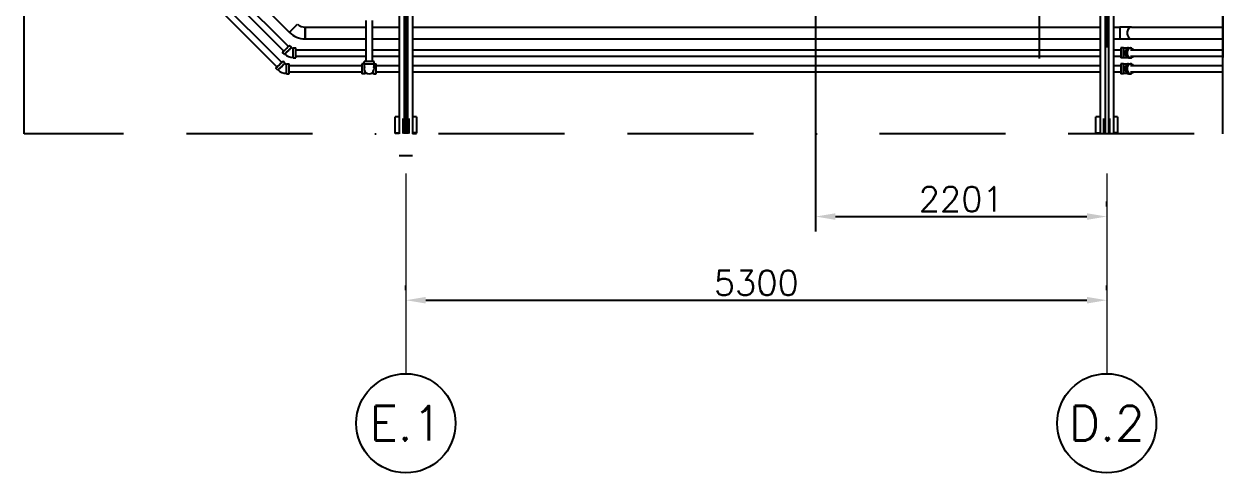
# Model space of a CAD drawing. Header units: metres. Extents: x 0 to 63075, y 0 to 44550.
# Drawn here: x 8260 to 17371, y 20105 to 23497 of the extents above; entities that cross this region are included whole.
import ezdxf
from ezdxf.enums import TextEntityAlignment as Align

# ---------------------------------------------------------------- set-up
doc = ezdxf.new("R2010")
doc.units = ezdxf.units.M
doc.header["$LTSCALE"] = 75
for name, pattern in [('BORDER', [44.45, 12.7, -6.35, 12.7, -6.35, 0, -6.35]), ('CENTER2', [28.575, 19.05, -3.175, 3.175, -3.175]), ('CENTERX2', [101.6, 63.5, -12.7, 12.7, -12.7])]:
    doc.linetypes.add(name, pattern=pattern)
for name, color, linetype in [('GSB', 7, 'Continuous'), ('SC1', 7, 'CENTER2'), ('SDM', 7, 'Continuous'), ('SL1', 8, 'Continuous'), ('SLM', 1, 'BORDER')]:
    doc.layers.add(name, color=color, linetype=linetype)
doc.styles.add('R140', font='simplex.shx', dxfattribs={"height": 3.5})
doc.styles.add('ROMANS', font='ROMANS.SHX')
doc.dimstyles.new('75___1-75', dxfattribs={"dimscale": 75, "dimtxt": 2.5, "dimasz": 2, "dimexe": 1.5, "dimexo": 1, "dimgap": 0.5, "dimtad": 1, "dimdec": 0, "dimzin": 12, "dimtxsty": 'ROMANS', "dimcen": 0, "dimclrd": 256, "dimclre": 256, "dimclrt": 3, "dimazin": 3, "dimtfac": 1, "dimtdec": 0, "dimtmove": 0, "dimatfit": 0, "dimfxl": 1, "dimlwd": -1, "dimlwe": -1, "dimarcsym": 0})

# ---------------------------------------------------------------- blocks, each defined once
blk = doc.blocks.new('A$Cf5d57027')
at = {"layer": 'SC1', "color": 7, "linetype": 'Continuous', "lineweight": 9}
blk.add_line((2887.3, 250), (2887.3, 165.5), dxfattribs=at)
at = {"layer": 'SL1'}
for p, q in [((7677.4, 5245.9), (7677.4, 733.4)), ((9064.3, 5253.8), (9064.3, 741.2)), ((1278.3, 1659.5), (2006.2, 931.6)), ((1259.1, 1563.7), (1998.4, 824.4)), ((1224.9, 1529.6), (1964.3, 790.3)), ((1174.9, 1409.6), (1914.3, 670.3)), ((1209.1, 1443.7), (1948.4, 704.4)), ((2837.3, 1114.5), (2837.3, 165.5)), ((2875.2, 1114.5), (2875.2, 165.5)), ((2875.2, 1114.5), (2875.2, 165.5)), ((2887.3, 1127), (2887.3, 250)), ((2899.5, 1114.5), (2899.5, 165.5)), ((2899.5, 1114.5), (2899.5, 165.5)), ((2937.3, 1114.5), (2937.3, 165.5)), ((8137.3, 1114.5), (8137.3, 165.5)), ((8175.2, 1114.5), (8175.2, 165.5)), ((8175.2, 1114.5), (8175.2, 165.5)), ((8199.5, 1114.5), (8199.5, 165.5)), ((8199.5, 1114.5), (8199.5, 165.5)), ((8237.3, 1114.5), (8237.3, 165.5)), ((9064.3, 165.5), (9064.3, 1177)), ((2585.2, 1022.9), (2585.2, 711.1)), ((2633.5, 1022.9), (2633.5, 711.1)), ((2124.7, 882.6), (2124.7, 971.5)), ((2124.7, 971.5), (2124.7, 927)), ((2124.7, 971.5), (2585.2, 971.5)), ((2124.7, 927), (2124.7, 882.6)), ((2633.5, 971.5), (2837.3, 971.5)), ((2937.3, 971.5), (8137.3, 971.5)), ((8237.3, 971.5), (8286.4, 971.5)), ((8373.4, 971.5), (8286.4, 971.5)), ((8286.4, 971.5), (8286.4, 927)), ((8286.4, 927), (8286.4, 882.6)), ((8373.4, 971.5), (9064.3, 971.5)), ((2022.6, 819.4), (2008, 834)), ((2124.7, 882.6), (2585.2, 882.6)), ((2633.5, 882.6), (2837.3, 882.6)), ((2937.3, 882.6), (8137.3, 882.6)), ((8237.3, 882.6), (8286.4, 882.6)), ((8286.4, 882.6), (8373.4, 882.6)), ((8373.4, 882.6), (9064.3, 882.6)), ((1969.2, 766.1), (1954.7, 780.7)), ((2033.9, 739.3), (2033.9, 814.7)), ((2033.9, 814.7), (2054.6, 814.7)), ((2033.9, 742.5), (2033.9, 811.5)), ((2033.9, 739.3), (2054.6, 739.3)), ((2054.6, 739.3), (2054.6, 814.7)), ((2054.6, 801.1), (2585.2, 801.1)), ((2054.6, 752.9), (2585.2, 752.9)), ((2633.5, 801.1), (2837.3, 801.1)), ((2633.5, 752.9), (2837.3, 752.9)), ((2937.3, 801.1), (8137.3, 801.1)), ((2937.3, 752.9), (8137.3, 752.9)), ((8237.3, 801.1), (8294.4, 801.1)), ((8237.3, 752.9), (8294.4, 752.9)), ((8294.4, 814.7), (8294.4, 777)), ((8315.1, 814.7), (8294.4, 814.7)), ((8294.4, 777), (8294.4, 739.3)), ((8315.1, 739.3), (8294.4, 739.3)), ((8315.1, 814.7), (8315.1, 777)), ((8315.1, 777), (8315.1, 811.5)), ((8342.4, 811.5), (8315.1, 811.5)), ((8315.1, 742.5), (8315.1, 777)), ((8315.1, 777), (8315.1, 739.3)), ((8315.1, 742.5), (8342.4, 742.5)), ((8353.1, 814.7), (8367.7, 814.7)), ((8353.1, 739.3), (8367.7, 739.3)), ((8367.7, 801.1), (9064.3, 801.1)), ((8367.7, 752.9), (9064.3, 752.9)), ((1919.2, 646.1), (1904.7, 660.7)), ((1972.6, 699.4), (1958, 714)), ((1983.9, 619.3), (1983.9, 694.7)), ((1983.9, 694.7), (2004.6, 694.7)), ((1983.9, 622.5), (1983.9, 691.5)), ((2004.6, 619.3), (2004.6, 694.7)), ((2004.6, 681.1), (2555.2, 681.1)), ((2555.2, 694.7), (2555.2, 657)), ((2571.6, 694.7), (2555.2, 694.7)), ((2555.2, 657), (2555.2, 619.3)), ((2647.1, 711.1), (2571.6, 711.1)), ((2571.6, 690.5), (2571.6, 711.1)), ((2647.1, 690.5), (2571.6, 690.5)), ((2574.8, 661.1), (2574.8, 690.5)), ((2575.9, 622.5), (2575.9, 639.6)), ((2575.9, 639.6), (2575.9, 619.3)), ((2642.8, 619.3), (2642.8, 639.6)), ((2643.9, 690.5), (2643.9, 661.1)), ((2647.1, 690.5), (2647.1, 711.1)), ((2647.1, 694.7), (2663.4, 694.7)), ((2663.4, 657), (2663.4, 694.7)), ((2663.4, 681.1), (2837.3, 681.1)), ((2663.4, 619.3), (2663.4, 657)), ((2937.3, 681.1), (8137.3, 681.1)), ((8237.3, 681.1), (8294.4, 681.1)), ((8294.4, 694.7), (8294.4, 657)), ((8315.1, 694.7), (8294.4, 694.7)), ((8294.4, 657), (8294.4, 619.3)), ((8315.1, 694.7), (8315.1, 657)), ((8315.1, 657), (8315.1, 691.5)), ((8342.4, 691.5), (8315.1, 691.5)), ((8315.1, 622.5), (8315.1, 657)), ((8315.1, 657), (8315.1, 619.3)), ((8353.1, 694.7), (8367.7, 694.7)), ((8367.7, 681.1), (9064.3, 681.1)), ((1983.9, 619.3), (2004.6, 619.3)), ((2004.6, 632.9), (2555.2, 632.9)), ((2575.9, 619.3), (2555.2, 619.3)), ((2575.9, 622.5), (2594.2, 622.5)), ((2624.5, 622.5), (2642.8, 622.5)), ((2642.8, 619.3), (2663.4, 619.3)), ((2663.4, 632.9), (2837.3, 632.9)), ((2937.3, 632.9), (8137.3, 632.9)), ((8237.3, 632.9), (8294.4, 632.9)), ((8315.1, 619.3), (8294.4, 619.3)), ((8315.1, 622.5), (8342.4, 622.5)), ((8353.1, 619.3), (8367.7, 619.3)), ((8367.7, 632.9), (9064.3, 632.9)), ((2837.3, 293.1), (2806.1, 293.1)), ((2806.1, 173.9), (2806.1, 293.1)), ((2866.3, 168.3), (2866.3, 281.8)), ((2908.3, 281.8), (2908.3, 168.3)), ((2968.5, 293.1), (2937.3, 293.1)), ((2968.5, 293.1), (2968.5, 173.9)), ((8137.3, 293), (8106.1, 293)), ((8106.1, 173.9), (8106.1, 293)), ((8166.3, 168.3), (8166.3, 281.8)), ((8208.3, 281.8), (8208.3, 168.3)), ((8268.5, 293), (8237.3, 293)), ((8268.5, 293), (8268.5, 173.9)), ((2806.1, 173.9), (2837.3, 173.9)), ((2806.1, 168.3), (2806.1, 173.9)), ((2837.3, 168.3), (2806.1, 168.3)), ((2968.5, 173.9), (2937.3, 173.9)), ((2937.3, 168.3), (2968.5, 168.3)), ((2968.5, 168.3), (2968.5, 173.9)), ((8106.1, 168.3), (8106.1, 173.9)), ((8106.1, 173.9), (8137.3, 173.9)), ((8137.3, 168.3), (8106.1, 168.3)), ((8268.5, 173.9), (8237.3, 173.9)), ((8237.3, 168.3), (8268.5, 168.3)), ((8268.5, 168.3), (8268.5, 173.9)), ((2937.3, 0), (2837.3, 0))]:
    blk.add_line(p, q, dxfattribs=at)
for centre, radius, start, end in [((2124.7, 1050.1), 167.6, 225.00009, 269.99991), ((2124.7, 1050.1), 78.7, 225.00009, 269.99991), ((2033.9, 830.8), 88.3, 225.00009, 269.99991), ((2033.9, 830.8), 19.2, 225.00009, 269.99991), ((1983.9, 710.8), 88.3, 225.00009, 269.99991), ((1983.9, 710.8), 19.2, 225.00009, 269.99991), ((2609.3, 657), 37.7, 156.32315, 23.67685)]:
    blk.add_arc(centre, radius, start, end, dxfattribs=at)
for centre, major_axis, ratio, start_param, end_param in [((2037.6, 963.1), (-31.4, -31.4), 0.000059, 6.283185, 9.424719), ((2037.6, 963.1), (-31.4, -31.4), 0.000059, 0, 1.570796), ((8373.4, 927), (0, 44.4), 0.707106, 0, 3.141593), ((8373.4, 927), (0, 44.4), 0.707106, 0, 1.570804), ((8373.4, 927), (0, -44.4), 0.707106, 4.712396, 6.283185), ((1981.3, 807.3), (26.7, 26.7), 0.000059, 2.264944, 6.283126), ((1981.3, 807.3), (26.7, 26.7), 0.000059, 6.283126, 7.159834), ((1995.9, 792.8), (26.7, 26.7), 0.000059, 3.141593, 6.283126), ((1995.9, 792.7), (-24.4, -24.4), 0.000059, 0, 3.141534), ((8353.1, 777), (0, 37.7), 0.707106, 0, 1.570804), ((8353.1, 777), (0, -37.7), 0.707106, 4.712396, 6.283185), ((8367.7, 777), (0, 37.7), 0.707106, 5.406537, 7.853989), ((8367.7, 777), (0, -37.7), 0.707106, 4.712396, 7.159834), ((1931.3, 687.3), (26.7, 26.7), 0.000059, 2.264944, 6.283126), ((1945.9, 672.8), (26.7, 26.7), 0.000059, 3.141593, 6.283126), ((1945.9, 672.7), (-24.4, -24.4), 0.000059, 0, 3.141534), ((1931.3, 687.3), (26.7, 26.7), 0.000059, 6.283126, 7.159834), ((8353.1, 657), (0, 37.7), 0.707106, 0, 1.570804), ((8353.1, 657), (0, -37.7), 0.707106, 4.712396, 6.283185), ((8367.7, 657), (0, 37.7), 0.707106, 5.406537, 7.853989), ((8367.7, 657), (0, -37.7), 0.707106, 4.712396, 7.159834)]:
    blk.add_ellipse(centre, major_axis=major_axis, ratio=ratio, start_param=start_param, end_param=end_param, dxfattribs=at)
blk = doc.blocks.new('INDICACAO_EIXO')
at = {"layer": 'GSB', "color": 3}
blk.add_circle((0, 0), 5, dxfattribs=at)
blk = doc.blocks.new('*D27')
at = {"layer": 'Defpoints', "color": 0, "transparency": 16777216}
for p in [(11146.9, 21410.1), (16446.9, 21410.1), (16446.9, 21410.1)]:
    blk.add_point(p, dxfattribs=at)
at = {"layer": 'SDM', "transparency": 16777216}
for p, q in [((11146.9, 21485.1), (11146.9, 21522.6)), ((16446.9, 21485.1), (16446.9, 21522.6)), ((11296.9, 21410.1), (16296.9, 21410.1))]:
    blk.add_line(p, q, dxfattribs=at)
for points in [[(11296.9, 21435.1), (11296.9, 21385.1), (11146.9, 21410.1)], [(16296.9, 21435.1), (16296.9, 21385.1), (16446.9, 21410.1)]]:
    blk.add_solid(points, dxfattribs=at)
at = {"layer": 'SDM', "color": 3, "transparency": 16777216, "insert": (13796.9, 21541.4), "char_height": 187.5, "attachment_point": 5, "style": 'ROMANS'}
blk.add_mtext('5300', dxfattribs=at)
blk = doc.blocks.new('*D29')
at = {"layer": 'Defpoints', "color": 0, "transparency": 16777216}
for p in [(14245.4, 26400.6), (16446.9, 22042.7), (16446.9, 22042.7)]:
    blk.add_point(p, dxfattribs=at)
at = {"layer": 'SDM', "transparency": 16777216}
for p, q in [((14245.4, 26325.6), (14245.4, 21930.2)), ((16446.9, 22117.7), (16446.9, 22155.2)), ((14395.4, 22042.7), (16296.9, 22042.7))]:
    blk.add_line(p, q, dxfattribs=at)
for points in [[(14395.4, 22067.7), (14395.4, 22017.7), (14245.4, 22042.7)], [(16296.9, 22067.7), (16296.9, 22017.7), (16446.9, 22042.7)]]:
    blk.add_solid(points, dxfattribs=at)
at = {"layer": 'SDM', "color": 3, "transparency": 16777216, "insert": (15346.1, 22173.9), "char_height": 187.5, "attachment_point": 5, "style": 'ROMANS'}
blk.add_mtext('2201', dxfattribs=at)

msp = doc.modelspace()

# ---------------------------------------------------------------- linework, layer by layer
at = {"layer": 'SC1', "color": 7, "linetype": 'CENTERX2', "lineweight": 9}
for p, q in [((11146.9, 29988.5), (11146.9, 20854.9)), ((16446.9, 29988.5), (16446.9, 20854.9))]:
    msp.add_line(p, q, dxfattribs=at)
at = {"layer": 'SLM'}
msp.add_lwpolyline([(8259.5, 37392.1), (20442.6, 37392.1), (20442.6, 22668.4), (8259.5, 22668.4)], close=True, dxfattribs=at)

# ---------------------------------------------------------------- block references
at = {"layer": 'GSB'}
ref = msp.add_blockref('INDICACAO_EIXO', (11146.9, 20479.9), dxfattribs=dict(at, xscale=74.99999999999915, yscale=74.99999999999915, zscale=74.99999999999915))
ref.add_attrib('EIXO', 'E.1', dxfattribs={"color": 4, "height": 262.5, "style": 'R140'}).set_placement((11146.9, 20479.9), align=Align.MIDDLE_CENTER)
ref = msp.add_blockref('INDICACAO_EIXO', (16446.9, 20479.9), dxfattribs=dict(at, xscale=74.99999999999915, yscale=74.99999999999915, zscale=74.99999999999915))
ref.add_attrib('EIXO', 'D.2', dxfattribs={"color": 4, "height": 262.5, "style": 'R140'}).set_placement((16446.9, 20479.9), align=Align.MIDDLE_CENTER)
at = {"layer": 'SDM'}
msp.add_blockref('A$Cf5d57027', (8259.5, 22502.8), dxfattribs=at)

# ---------------------------------------------------------------- dimensions: what is measured, and where the dimension line sits
for base, p1, p2, picture, middle in [((16446.8535, 22042.6895), (14245.3595, 26400.599), (16446.8535, 22042.6895), '*D29', (15346.1065, 22173.9395)), ((16446.9, 21410.1), (11146.9, 21410.1), (16446.9, 21410.1), '*D27', (13796.9, 21541.4))]:
    dim = msp.add_linear_dim(base=base, p1=p1, p2=p2, dimstyle='75___1-75', dxfattribs=at)
    dim.commit()
    dim.dimension.update_dxf_attribs({"geometry": picture, "text_midpoint": middle})

doc.saveas('drawing.dxf')
